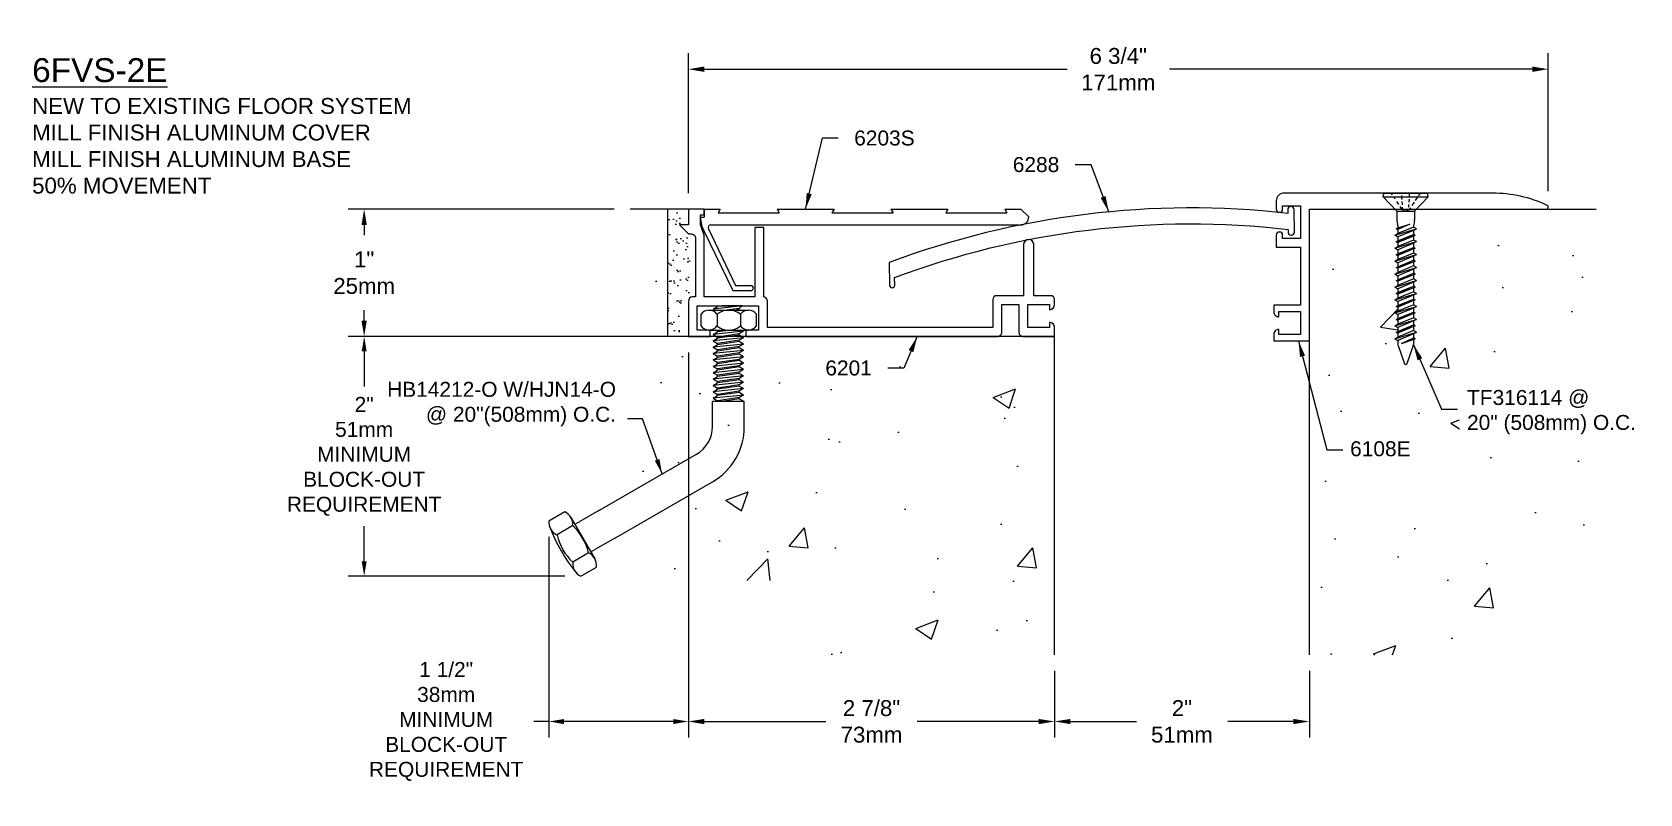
# Model space of a CAD drawing. Header units: inches. Extents: x 22.1 to 34.7, y 8.6 to 14.5.
import ezdxf

# ---------------------------------------------------------------- set-up
doc = ezdxf.new("R2010")
doc.units = ezdxf.units.IN
doc.header["$MEASUREMENT"] = 0
for name, color, linetype in [('Anchors', 4, 'Continuous'), ('Conditions', 1, 'Continuous'), ('Dimensions', 3, 'Continuous'), ('Metals', 7, 'Continuous'), ('Text', 2, 'Continuous')]:
    doc.layers.add(name, color=color, linetype=linetype)
doc.styles.add('arial', font='arial.ttf')
doc.styles.get("Standard").update_dxf_attribs({"font": 'arial.ttf'})
doc.dimstyles.new('ARIAL', dxfattribs={"dimtxt": 0.125, "dimasz": 0.125, "dimexe": 0.125, "dimexo": 0.125, "dimgap": 0.125, "dimtad": 0, "dimtih": 1, "dimtoh": 1, "dimdec": 4, "dimzin": 3, "dimdsep": 46, "dimlunit": 4, "dimtxsty": 'arial', "dimcen": 0.125, "dimadec": 0, "dimazin": 0, "dimtfac": 1, "dimtdec": 4, "dimtofl": 0, "dimtmove": 0, "dimatfit": 3, "dimfxl": 0, "dimfrac": 2, "dimtolj": 1, "dimtzin": 0, "dimarcsym": 0})
doc.dimstyles.get("Standard").update_dxf_attribs({"dimtxt": 0.1175, "dimasz": 0.1175, "dimexe": 0.125, "dimexo": 0.125, "dimgap": 0.09, "dimtad": 0, "dimtih": 1, "dimtoh": 1, "dimdec": 4, "dimzin": 0, "dimdsep": 46, "dimlunit": 4, "dimtxsty": 'Standard', "dimcen": 0.09, "dimadec": 0, "dimazin": 0, "dimtfac": 1, "dimtdec": 4, "dimtofl": 0, "dimtmove": 0, "dimatfit": 3, "dimfxl": 0, "dimfrac": 2, "dimtolj": 1, "dimtzin": 0, "dimarcsym": 0})

# ---------------------------------------------------------------- blocks, each defined once
blk = doc.blocks.new('*D1')
at = {"layer": 'Defpoints', "color": 0}
for p in [(30.14, 9.644), (32.14, 9.644), (30.14, 9.122)]:
    blk.add_point(p, dxfattribs=at)
at = {"layer": 'Dimensions', "color": 0, "lineweight": -2}
for p, q in [((30.14, 9.519), (30.14, 8.997)), ((32.14, 9.519), (32.14, 8.997)), ((30.265, 9.122), (30.782, 9.122)), ((32.015, 9.122), (31.499, 9.122))]:
    blk.add_line(p, q, dxfattribs=at)
at = {"layer": 'Dimensions', "color": 0}
for points in [[(30.265, 9.142), (30.265, 9.101), (30.14, 9.122)], [(32.015, 9.142), (32.015, 9.101), (32.14, 9.122)]]:
    blk.add_solid(points, dxfattribs=at)
at = {"layer": 'Dimensions', "color": 0, "insert": (31.14, 9.122), "char_height": 0.125, "attachment_point": 5, "style": 'arial'}
blk.add_mtext('\\A1;2"\\P51mm', dxfattribs=at)
blk = doc.blocks.new('*D2')
at = {"layer": 'Defpoints', "color": 0}
for p in [(27.265, 12.144), (30.14, 9.644), (30.14, 9.122)]:
    blk.add_point(p, dxfattribs=at)
at = {"layer": 'Dimensions', "color": 0, "lineweight": -2}
for p, q in [((27.265, 12.019), (27.265, 8.997)), ((30.14, 9.519), (30.14, 8.997)), ((27.39, 9.122), (28.345, 9.122)), ((30.015, 9.122), (29.061, 9.122))]:
    blk.add_line(p, q, dxfattribs=at)
at = {"layer": 'Dimensions', "color": 0}
for points in [[(27.39, 9.142), (27.39, 9.101), (27.265, 9.122)], [(30.015, 9.142), (30.015, 9.101), (30.14, 9.122)]]:
    blk.add_solid(points, dxfattribs=at)
at = {"layer": 'Dimensions', "color": 0, "insert": (28.703, 9.122), "char_height": 0.125, "attachment_point": 5, "style": 'arial'}
blk.add_mtext('\\A1;2 7/8"\\P73mm', dxfattribs=at)
blk = doc.blocks.new('*D3')
at = {"layer": 'Defpoints', "color": 0}
for p in [(26.809, 13.144), (24.72, 12.144), (27.103, 12.144)]:
    blk.add_point(p, dxfattribs=at)
at = {"layer": 'Dimensions', "color": 0, "lineweight": -2}
for p, q in [((26.684, 13.144), (24.595, 13.144)), ((24.72, 13.019), (24.72, 12.938)), ((24.72, 12.269), (24.72, 12.351)), ((26.978, 12.144), (24.595, 12.144))]:
    blk.add_line(p, q, dxfattribs=at)
at = {"layer": 'Dimensions', "color": 0}
for points in [[(24.699, 13.019), (24.741, 13.019), (24.72, 13.144)], [(24.699, 12.269), (24.741, 12.269), (24.72, 12.144)]]:
    blk.add_solid(points, dxfattribs=at)
at = {"layer": 'Dimensions', "color": 0, "insert": (24.72, 12.644), "char_height": 0.125, "attachment_point": 5, "style": 'arial'}
blk.add_mtext('\\A1;1"\\P25mm', dxfattribs=at)
blk = doc.blocks.new('*D4')
at = {"layer": 'Defpoints', "color": 0}
for p in [(27.265, 14.242), (27.265, 13.144), (34.015, 13.159)]:
    blk.add_point(p, dxfattribs=at)
at = {"layer": 'Dimensions', "color": 0, "lineweight": -2}
for p, q in [((27.265, 13.269), (27.265, 14.367)), ((34.015, 13.284), (34.015, 14.367)), ((27.39, 14.242), (30.239, 14.242)), ((33.89, 14.242), (31.041, 14.242))]:
    blk.add_line(p, q, dxfattribs=at)
at = {"layer": 'Dimensions', "color": 0}
for points in [[(27.39, 14.263), (27.39, 14.221), (27.265, 14.242)], [(33.89, 14.263), (33.89, 14.221), (34.015, 14.242)]]:
    blk.add_solid(points, dxfattribs=at)
at = {"layer": 'Dimensions', "color": 0, "insert": (30.64, 14.242), "char_height": 0.125, "attachment_point": 5, "style": 'arial'}
blk.add_mtext('\\A1;6 3/4"\\P171mm', dxfattribs=at)
blk = doc.blocks.new('TF-316114')
for p, q in [((-0.163, 0), (0.163, 0)), ((-0.104, -0.013), (-0.113, 0)), ((-0.176, -0.029), (-0.175, -0.01)), ((-0.176, -0.029), (0.176, -0.029)), ((-0.176, -0.029), (-0.07, -0.141)), ((-0.082, -0.047), (-0.091, -0.032)), ((-0.053, -0.09), (-0.069, -0.066)), ((-0.031, -0.125), (-0.044, -0.104)), ((-0.031, -0.005), (-0.031, 0)), ((-0.03, -0.026), (-0.03, -0.019)), ((-0.028, -0.051), (-0.029, -0.032)), ((-0.026, -0.091), (-0.028, -0.065)), ((-0.024, -0.126), (-0.025, -0.11)), ((0.037, -0.115), (0.024, -0.135)), ((0.024, -0.135), (0.025, -0.125)), ((0.025, -0.11), (0.026, -0.09)), ((0.027, -0.07), (0.029, -0.048)), ((0.03, -0.026), (0.031, -0.008)), ((0.066, -0.071), (0.049, -0.098)), ((0.07, -0.141), (0.176, -0.029)), ((0.09, -0.035), (0.075, -0.058)), ((0.11, -0.005), (0.098, -0.022)), ((0.176, -0.029), (0.175, -0.01)), ((-0.074, -0.28), (0.032, -0.243)), ((-0.07, -0.141), (0.07, -0.141)), ((-0.07, -0.141), (-0.07, -0.208)), ((-0.069, -0.218), (-0.063, -0.244)), ((-0.062, -0.273), (0.032, -0.243)), ((0.032, -0.243), (-0.062, -0.286)), ((-0.024, -0.135), (-0.011, -0.135)), ((-0.002, -0.135), (0.018, -0.135)), ((0.069, -0.218), (0.063, -0.244)), ((0.07, -0.141), (0.07, -0.208)), ((-0.086, -0.33), (0.086, -0.28)), ((-0.086, -0.33), (-0.062, -0.317)), ((-0.086, -0.33), (-0.062, -0.343)), ((-0.074, -0.28), (-0.062, -0.273)), ((-0.074, -0.28), (-0.062, -0.286)), ((-0.074, -0.381), (0.074, -0.33)), ((-0.074, -0.381), (-0.062, -0.375)), ((-0.062, -0.253), (-0.062, -0.273)), ((0.062, -0.267), (-0.062, -0.317)), ((-0.062, -0.286), (-0.062, -0.317)), ((0.062, -0.293), (-0.062, -0.343)), ((-0.062, -0.375), (0.062, -0.324)), ((0.062, -0.337), (-0.062, -0.387)), ((-0.062, -0.343), (-0.062, -0.375)), ((0.062, -0.368), (-0.062, -0.419)), ((0.062, -0.253), (0.062, -0.267)), ((0.086, -0.28), (0.062, -0.267)), ((0.086, -0.28), (0.062, -0.293)), ((0.062, -0.293), (0.062, -0.324)), ((0.074, -0.33), (0.062, -0.324)), ((0.074, -0.33), (0.062, -0.337)), ((0.062, -0.337), (0.062, -0.368)), ((0.086, -0.381), (0.062, -0.368)), ((-0.086, -0.432), (0.086, -0.381)), ((-0.086, -0.432), (-0.062, -0.419)), ((-0.086, -0.432), (-0.062, -0.445)), ((-0.086, -0.534), (0.086, -0.483)), ((-0.074, -0.381), (-0.062, -0.387)), ((-0.074, -0.483), (0.074, -0.432)), ((-0.074, -0.483), (-0.062, -0.477)), ((-0.074, -0.483), (-0.062, -0.489)), ((-0.062, -0.387), (-0.062, -0.419)), ((0.062, -0.394), (-0.062, -0.445)), ((-0.062, -0.477), (0.062, -0.426)), ((0.062, -0.438), (-0.062, -0.489)), ((-0.062, -0.445), (-0.062, -0.477)), ((0.062, -0.47), (-0.062, -0.521)), ((-0.062, -0.489), (-0.062, -0.521)), ((0.062, -0.496), (-0.062, -0.546)), ((0.086, -0.381), (0.062, -0.394)), ((0.062, -0.394), (0.062, -0.426)), ((0.074, -0.432), (0.062, -0.426)), ((0.074, -0.432), (0.062, -0.438)), ((0.062, -0.438), (0.062, -0.47)), ((0.086, -0.483), (0.062, -0.47)), ((0.086, -0.483), (0.062, -0.496)), ((0.062, -0.496), (0.062, -0.527)), ((-0.086, -0.534), (-0.062, -0.521)), ((-0.086, -0.534), (-0.062, -0.546)), ((-0.086, -0.635), (0.086, -0.584)), ((-0.086, -0.635), (-0.062, -0.622)), ((-0.074, -0.584), (0.074, -0.534)), ((-0.074, -0.584), (-0.062, -0.578)), ((-0.074, -0.584), (-0.062, -0.59)), ((-0.062, -0.578), (0.062, -0.527)), ((0.062, -0.54), (-0.062, -0.59)), ((-0.062, -0.546), (-0.062, -0.578)), ((0.062, -0.571), (-0.062, -0.622)), ((-0.062, -0.59), (-0.062, -0.622)), ((0.062, -0.597), (-0.062, -0.648)), ((-0.062, -0.68), (0.062, -0.629)), ((0.074, -0.534), (0.062, -0.527)), ((0.074, -0.534), (0.062, -0.54)), ((0.062, -0.54), (0.062, -0.571)), ((0.086, -0.584), (0.062, -0.571)), ((0.086, -0.584), (0.062, -0.597)), ((0.062, -0.597), (0.062, -0.629)), ((0.074, -0.635), (0.062, -0.629)), ((-0.086, -0.635), (-0.062, -0.648)), ((-0.086, -0.737), (0.086, -0.686)), ((-0.086, -0.737), (-0.062, -0.724)), ((-0.086, -0.737), (-0.062, -0.75)), ((-0.074, -0.686), (0.074, -0.635)), ((-0.074, -0.686), (-0.062, -0.68)), ((-0.074, -0.686), (-0.062, -0.692)), ((-0.074, -0.787), (0.074, -0.737)), ((0.062, -0.641), (-0.062, -0.692)), ((-0.062, -0.648), (-0.062, -0.68)), ((0.062, -0.673), (-0.062, -0.724)), ((-0.062, -0.692), (-0.062, -0.724)), ((0.062, -0.699), (-0.062, -0.75)), ((-0.062, -0.781), (0.062, -0.73)), ((0.062, -0.743), (-0.062, -0.794)), ((-0.062, -0.75), (-0.062, -0.781)), ((0.074, -0.635), (0.062, -0.641)), ((0.062, -0.641), (0.062, -0.673)), ((0.086, -0.686), (0.062, -0.673)), ((0.086, -0.686), (0.062, -0.699)), ((0.062, -0.699), (0.062, -0.73)), ((0.074, -0.737), (0.062, -0.73)), ((0.074, -0.737), (0.062, -0.743)), ((0.062, -0.743), (0.062, -0.774)), ((-0.086, -0.838), (0.086, -0.787)), ((-0.086, -0.838), (-0.062, -0.825)), ((-0.086, -0.838), (-0.062, -0.851)), ((-0.074, -0.787), (-0.062, -0.781)), ((-0.074, -0.787), (-0.062, -0.794)), ((-0.074, -0.889), (0.074, -0.838)), ((-0.074, -0.889), (-0.062, -0.883)), ((0.062, -0.774), (-0.062, -0.825)), ((-0.062, -0.794), (-0.062, -0.825)), ((0.062, -0.8), (-0.062, -0.851)), ((-0.062, -0.883), (0.062, -0.832)), ((0.062, -0.844), (-0.062, -0.895)), ((-0.062, -0.851), (-0.062, -0.883)), ((0.062, -0.876), (-0.062, -0.927)), ((0.086, -0.787), (0.062, -0.774)), ((0.086, -0.787), (0.062, -0.8)), ((0.062, -0.8), (0.062, -0.832)), ((0.074, -0.838), (0.062, -0.832)), ((0.074, -0.838), (0.062, -0.844)), ((0.062, -0.844), (0.062, -0.876)), ((0.086, -0.889), (0.062, -0.876)), ((-0.086, -0.94), (0.086, -0.889)), ((-0.086, -0.94), (-0.062, -0.927)), ((-0.086, -0.94), (-0.062, -0.953)), ((-0.086, -1.041), (0.086, -0.991)), ((-0.074, -0.889), (-0.062, -0.895)), ((-0.074, -0.991), (0.074, -0.94)), ((-0.074, -0.991), (-0.062, -0.984)), ((-0.074, -0.991), (-0.062, -0.997)), ((-0.062, -0.895), (-0.062, -0.927)), ((0.062, -0.902), (-0.062, -0.953)), ((-0.062, -0.984), (0.062, -0.934)), ((0.062, -0.946), (-0.062, -0.997)), ((-0.062, -0.953), (-0.062, -0.984)), ((0.062, -0.978), (-0.062, -1.028)), ((-0.062, -0.997), (-0.062, -1.028)), ((0.062, -1.003), (-0.062, -1.054)), ((0.086, -0.889), (0.062, -0.902)), ((0.062, -0.902), (0.062, -0.934)), ((0.074, -0.94), (0.062, -0.934)), ((0.074, -0.94), (0.062, -0.946)), ((0.062, -0.946), (0.062, -0.978)), ((0.086, -0.991), (0.062, -0.978)), ((0.086, -0.991), (0.062, -1.003)), ((0.062, -1.003), (0.062, -1.035)), ((-0.086, -1.041), (-0.062, -1.028)), ((-0.086, -1.041), (-0.062, -1.054)), ((-0.086, -1.143), (0.086, -1.092)), ((-0.086, -1.143), (-0.062, -1.13)), ((-0.074, -1.092), (0.074, -1.041)), ((-0.074, -1.092), (-0.062, -1.086)), ((-0.074, -1.092), (-0.062, -1.098)), ((-0.062, -1.086), (0.062, -1.035)), ((0.062, -1.047), (-0.062, -1.098)), ((-0.062, -1.054), (-0.062, -1.086)), ((0.062, -1.079), (-0.062, -1.13)), ((-0.062, -1.098), (-0.062, -1.13)), ((0.062, -1.105), (-0.062, -1.156)), ((0.074, -1.041), (0.062, -1.035)), ((0.074, -1.041), (0.062, -1.047)), ((0.062, -1.047), (0.062, -1.079)), ((0.086, -1.092), (0.062, -1.079)), ((0.086, -1.092), (0.062, -1.105)), ((0.062, -1.105), (0.062, -1.137)), ((-0.086, -1.143), (-0.062, -1.156)), ((-0.062, -1.156), (-0.062, -1.182)), ((-0.06, -1.197), (-0.01, -1.34)), ((-0.034, -1.18), (0.062, -1.137)), ((-0.034, -1.18), (0.074, -1.143)), ((0.062, -1.149), (-0.034, -1.18)), ((0.06, -1.197), (0.01, -1.34)), ((0.074, -1.143), (0.062, -1.137)), ((0.074, -1.143), (0.062, -1.149)), ((0.062, -1.149), (0.062, -1.182))]:
    blk.add_line(p, q)
for centre, radius, start, end in [((-0.163, -0.011), 0.0112, 90, 175), ((0.163, -0.011), 0.0112, 5, 90), ((-0.023, -0.208), 0.0465, 180, 191.9357), ((-0.109, -0.253), 0.0465, 0, 11.9357), ((0.109, -0.253), 0.0465, 168.0643, 180), ((0.023, -0.208), 0.0465, 348.0643, 0), ((-0.016, -1.182), 0.0465, 180, 199.3058), ((0.016, -1.182), 0.0465, 340.6942, 0), ((0, -1.335), 0.0106, 204.1001, 335.8999)]:
    blk.add_arc(centre, radius, start, end)
blk = doc.blocks.new('TF316114')
blk.add_blockref('TF-316114', (0, 0))
blk = doc.blocks.new('6108E')
blk.add_lwpolyline([(33.578, 13.269), (31.94, 13.269, 0.414214), (31.88, 13.209), (31.88, 13.143, 0.414214), (31.904, 13.119), (31.906, 13.119, 0.414214), (31.93, 13.143), (31.93, 13.169), (32.07, 13.169), (32.07, 12.914), (31.93, 12.914), (31.93, 12.94, 0.414214), (31.906, 12.964), (31.904, 12.964, 0.414214), (31.88, 12.94), (31.88, 12.844), (32.07, 12.844), (32.07, 12.389), (31.86, 12.389), (31.86, 12.338, 0.414214), (31.899, 12.299), (31.9, 12.299), (31.9, 12.339), (32.07, 12.339), (32.07, 12.159), (31.9, 12.159), (31.9, 12.199), (31.899, 12.199, 0.414214), (31.86, 12.16), (31.86, 12.109), (32.14, 12.109), (32.14, 13.144), (34, 13.144, 0.799928), (34.007, 13.173, 0.111288), (33.578, 13.269)], format="xyb")
blk = doc.blocks.new('6288')
at = {"flags": 128}
blk.add_lwpolyline([(-2.243, -0.391, -0.11907), (0.85, -0.055), (0.85, -0.076, 0.414214), (0.874, -0.1), (0.876, -0.1, 0.414214), (0.9, -0.076), (0.9, 0.101, 0.414214), (0.876, 0.125), (0.874, 0.125, 0.414214), (0.85, 0.101), (0.85, 0.071, 0.11837), (-2.283, -0.273), (-2.283, -0.452, 0.414214), (-2.264, -0.471), (-2.262, -0.471, 0.414214), (-2.243, -0.452), (-2.243, -0.391)], format="xyb", dxfattribs=at)
blk = doc.blocks.new('6203S')
for p, q in [((0, 0), (0.125, 0)), ((0, 0), (0, -0.065)), ((0.125, 0), (0.108, -0.03)), ((0.571, 0), (1.019, 0)), ((0.571, 0), (0.588, -0.03)), ((1.465, 0), (1.913, 0)), ((1.913, 0), (1.896, -0.03)), ((2.359, 0), (2.485, 0)), ((2.359, 0), (2.376, -0.03)), ((2.547, -0.062), (2.485, 0)), ((-0.03, -0.065), (-0.03, -0.066)), ((-0.03, -0.065), (0, -0.065)), ((0.051, -0.125), (2.485, -0.125)), ((0.108, -0.03), (0.588, -0.03)), ((1.019, 0), (1.002, -0.03)), ((1.002, -0.03), (1.482, -0.03)), ((1.465, 0), (1.482, -0.03)), ((1.896, -0.03), (2.376, -0.03)), ((-0.001, -0.176), (0.223, -0.64)), ((0.033, -0.155), (0.246, -0.6)), ((0.246, -0.6), (0.365, -0.6)), ((0.385, -0.62), (0.385, -0.621)), ((0.223, -0.64), (0.366, -0.64))]:
    blk.add_line(p, q)
for centre, radius, start, end in [((2.485, -0.062), 0.0625, 89.9999, 90), ((0.189, -0.066), 0.219, 180, 209.972), ((0.051, -0.145), 0.02, 90, 209.972), ((2.485, -0.062), 0.0625, 270, 0.0001), ((0.365, -0.62), 0.02, 0, 90), ((0.366, -0.621), 0.019, 270, 0)]:
    blk.add_arc(centre, radius, start, end)
blk = doc.blocks.new('HB14212HJN14')
for p, q in [((1.456, 1.653), (1.227, 1.628)), ((1.227, 1.628), (1.261, 1.648)), ((1.298, 1.653), (1.261, 1.648)), ((1.456, 1.653), (1.298, 1.653)), ((1.456, 1.653), (1.431, 1.633)), ((1.133, 1.495), (1.133, 1.587)), ((1.195, 1.619), (1.505, 1.619)), ((1.227, 1.628), (1.242, 1.619)), ((1.258, 1.587), (1.258, 1.495)), ((1.431, 1.633), (1.335, 1.619)), ((1.431, 1.623), (1.408, 1.619)), ((1.431, 1.623), (1.431, 1.633)), ((1.437, 1.619), (1.431, 1.623)), ((1.443, 1.587), (1.443, 1.495)), ((1.568, 1.495), (1.568, 1.587)), ((1.195, 1.463), (1.505, 1.463)), ((1.465, 1.453), (1.227, 1.428)), ((1.227, 1.428), (1.261, 1.448)), ((1.227, 1.428), (1.261, 1.408)), ((1.465, 1.403), (1.227, 1.378)), ((1.227, 1.378), (1.261, 1.398)), ((1.253, 1.463), (1.261, 1.458)), ((1.366, 1.463), (1.261, 1.448)), ((1.293, 1.463), (1.261, 1.458)), ((1.261, 1.448), (1.261, 1.458)), ((1.431, 1.433), (1.261, 1.408)), ((1.431, 1.423), (1.261, 1.398)), ((1.261, 1.398), (1.261, 1.408)), ((1.465, 1.453), (1.431, 1.433)), ((1.431, 1.423), (1.431, 1.433)), ((1.465, 1.403), (1.431, 1.423)), ((1.465, 1.403), (1.431, 1.383)), ((1.465, 1.453), (1.448, 1.463)), ((1.227, 1.378), (1.261, 1.358)), ((1.465, 1.353), (1.227, 1.328)), ((1.227, 1.328), (1.261, 1.348)), ((1.227, 1.328), (1.261, 1.308)), ((1.465, 1.303), (1.227, 1.278)), ((1.227, 1.278), (1.261, 1.298)), ((1.227, 1.278), (1.261, 1.258)), ((1.431, 1.383), (1.261, 1.358)), ((1.431, 1.373), (1.261, 1.348)), ((1.261, 1.348), (1.261, 1.358)), ((1.431, 1.333), (1.261, 1.308)), ((1.431, 1.323), (1.261, 1.298)), ((1.261, 1.298), (1.261, 1.308)), ((1.431, 1.283), (1.261, 1.258)), ((1.431, 1.273), (1.261, 1.248)), ((1.431, 1.373), (1.431, 1.383)), ((1.465, 1.353), (1.431, 1.373)), ((1.465, 1.353), (1.431, 1.333)), ((1.431, 1.323), (1.431, 1.333)), ((1.465, 1.303), (1.431, 1.323)), ((1.465, 1.303), (1.431, 1.283)), ((1.431, 1.273), (1.431, 1.283)), ((1.465, 1.253), (1.431, 1.273)), ((1.465, 1.253), (1.227, 1.228)), ((1.227, 1.228), (1.261, 1.248)), ((1.227, 1.228), (1.261, 1.208)), ((1.465, 1.203), (1.227, 1.178)), ((1.227, 1.178), (1.261, 1.198)), ((1.227, 1.178), (1.261, 1.158)), ((1.465, 1.153), (1.227, 1.128)), ((1.227, 1.128), (1.261, 1.148)), ((1.261, 1.248), (1.261, 1.258)), ((1.431, 1.233), (1.261, 1.208)), ((1.431, 1.223), (1.261, 1.198)), ((1.261, 1.198), (1.261, 1.208)), ((1.431, 1.183), (1.261, 1.158)), ((1.431, 1.173), (1.261, 1.148)), ((1.261, 1.148), (1.261, 1.158)), ((1.465, 1.253), (1.431, 1.233)), ((1.431, 1.223), (1.431, 1.233)), ((1.465, 1.203), (1.431, 1.223)), ((1.465, 1.203), (1.431, 1.183)), ((1.431, 1.173), (1.431, 1.183)), ((1.465, 1.153), (1.431, 1.173)), ((1.465, 1.153), (1.431, 1.133)), ((1.227, 1.128), (1.261, 1.108)), ((1.465, 1.103), (1.227, 1.078)), ((1.227, 1.078), (1.261, 1.098)), ((1.227, 1.078), (1.261, 1.058)), ((1.465, 1.053), (1.227, 1.028)), ((1.227, 1.028), (1.261, 1.048)), ((1.227, 1.028), (1.261, 1.008)), ((1.431, 1.133), (1.261, 1.108)), ((1.431, 1.123), (1.261, 1.098)), ((1.261, 1.098), (1.261, 1.108)), ((1.431, 1.083), (1.261, 1.058)), ((1.431, 1.073), (1.261, 1.048)), ((1.261, 1.048), (1.261, 1.058)), ((1.431, 1.033), (1.261, 1.008)), ((1.431, 1.023), (1.261, 0.998)), ((1.431, 1.123), (1.431, 1.133)), ((1.465, 1.103), (1.431, 1.123)), ((1.465, 1.103), (1.431, 1.083)), ((1.431, 1.073), (1.431, 1.083)), ((1.465, 1.053), (1.431, 1.073)), ((1.465, 1.053), (1.431, 1.033)), ((1.431, 1.023), (1.431, 1.033)), ((1.465, 1.003), (1.431, 1.023)), ((1.472, 0.903), (1.222, 0.903)), ((1.222, 0.705), (1.222, 0.903)), ((1.465, 1.003), (1.227, 0.978)), ((1.227, 0.978), (1.261, 0.998)), ((1.227, 0.978), (1.261, 0.958)), ((1.465, 0.953), (1.227, 0.928)), ((1.227, 0.928), (1.261, 0.948)), ((1.227, 0.928), (1.261, 0.908)), ((1.261, 0.998), (1.261, 1.008)), ((1.431, 0.983), (1.261, 0.958)), ((1.431, 0.973), (1.261, 0.948)), ((1.261, 0.948), (1.261, 0.958)), ((1.431, 0.933), (1.261, 0.908)), ((1.261, 0.903), (1.261, 0.908)), ((1.431, 0.923), (1.298, 0.903)), ((1.465, 1.003), (1.431, 0.983)), ((1.431, 0.973), (1.431, 0.983)), ((1.465, 0.953), (1.431, 0.973)), ((1.465, 0.953), (1.431, 0.933)), ((1.431, 0.923), (1.431, 0.933)), ((1.465, 0.903), (1.431, 0.923)), ((1.472, 0.705), (1.472, 0.903)), ((0.335, 0.049), (1.097, 0.489)), ((0.46, -0.167), (1.222, 0.272)), ((0.062, 0.036), (-0.062, -0.036)), ((0.335, 0.049), (0.18, -0.04)), ((0.125, -0.071), (0.002, -0.145)), ((0.111, -0.008), (0.298, -0.332)), ((0.142, -0.061), (0.18, -0.04)), ((0.46, -0.167), (0.305, -0.256)), ((0.249, -0.286), (0.125, -0.359)), ((0.267, -0.278), (0.305, -0.256)), ((0.188, -0.469), (0.312, -0.397))]:
    blk.add_line(p, q)
for centre, radius, start, end in [((1.195, 1.542), 0.077, 35.7751, 144.2249), ((1.35, 1.469), 0.15, 51.8343, 128.1657), ((1.505, 1.542), 0.077, 35.7751, 144.2249), ((1.195, 1.54), 0.077, 215.7751, 324.2249), ((1.35, 1.613), 0.15, 231.8343, 308.1657), ((1.505, 1.54), 0.077, 215.7751, 324.2249), ((0.972, 0.705), 0.25, 299.9603, 359.9603), ((0.972, 0.705), 0.5, 299.9603, 359.9603), ((0.021, -0.06), 0.104, 353.7088, 66.6552), ((0.048, -0.044), 0.111, 175.5576, 245.1102), ((1.156, 0.378), 1.296, 200.6209, 219.2998), ((-0.173, -0.386), 0.433, 13.3557, 46.565), ((0.423, -0.045), 0.433, 193.3557, 226.565), ((0.236, -0.369), 0.111, 174.8105, 244.3631), ((0.203, -0.385), 0.109, 353.656, 65.3041)]:
    blk.add_arc(centre, radius, start, end)
blk = doc.blocks.new('*D11')
at = {"layer": 'Defpoints', "color": 0}
for p in [(27.265, 12.144), (24.72, 10.263), (26.42, 10.263)]:
    blk.add_point(p, dxfattribs=at)
at = {"layer": 'Dimensions', "color": 0, "lineweight": -2}
for p, q in [((27.14, 12.144), (24.595, 12.144)), ((24.72, 12.027), (24.72, 11.751)), ((24.72, 10.38), (24.72, 10.656)), ((26.295, 10.263), (24.595, 10.263))]:
    blk.add_line(p, q, dxfattribs=at)
at = {"layer": 'Dimensions', "color": 0}
for points in [[(24.701, 12.027), (24.74, 12.027), (24.72, 12.144)], [(24.701, 10.38), (24.74, 10.38), (24.72, 10.263)]]:
    blk.add_solid(points, dxfattribs=at)
at = {"layer": 'Dimensions', "color": 0, "insert": (24.72, 11.203), "char_height": 0.1175, "attachment_point": 5}
blk.add_mtext('\\A1;2"\\P51mm\\PMINIMUM\\PBLOCK-OUT\\PREQUIREMENT', dxfattribs=at)
blk = doc.blocks.new('*D12')
at = {"layer": 'Defpoints', "color": 0}
for p in [(27.265, 12.144), (26.17, 10.696), (27.265, 9.122)]:
    blk.add_point(p, dxfattribs=at)
at = {"layer": 'Dimensions', "color": 0, "lineweight": -2}
for p, q in [((27.265, 12.019), (27.265, 8.997)), ((26.17, 10.571), (26.17, 8.997)), ((26.17, 9.122), (26.053, 9.122)), ((27.148, 9.122), (26.288, 9.122))]:
    blk.add_line(p, q, dxfattribs=at)
at = {"layer": 'Dimensions', "color": 0}
for points in [[(26.288, 9.141), (26.288, 9.102), (26.17, 9.122)], [(27.148, 9.141), (27.148, 9.102), (27.265, 9.122)]]:
    blk.add_solid(points, dxfattribs=at)
at = {"layer": 'Dimensions', "color": 0, "insert": (25.364, 9.122), "char_height": 0.1175, "attachment_point": 5}
blk.add_mtext('\\A1;1 1/2"\\P38mm\\PMINIMUM\\PBLOCK-OUT\\PREQUIREMENT', dxfattribs=at)

msp = doc.modelspace()

# ---------------------------------------------------------------- hatches: boundary and pattern name
at = {"layer": 'Conditions'}
h = msp.add_hatch(dxfattribs=at)
h.set_pattern_fill('AR-CONC', color=256, scale=0.25, style=0)
h.paths.add_polyline_path([(28.70803, 11.1183), (28.69659, 11.12446), (28.70803, 11.13062), (28.70803, 11.1545), (28.68403, 11.16743), (28.70803, 11.18035), (28.70803, 11.21205), (28.69659, 11.21821), (28.70803, 11.22437), (28.70803, 11.25607), (28.68403, 11.26899), (28.70803, 11.28192), (28.70803, 11.31361), (28.69659, 11.31977), (28.70803, 11.32594), (28.70803, 11.35763), (28.68403, 11.37055), (28.70803, 11.38348), (28.70803, 11.41517), (28.69659, 11.42134), (28.70803, 11.4275), (28.70803, 11.45919), (28.68403, 11.47212), (28.70803, 11.48504), (28.70803, 11.51674), (28.69659, 11.5229), (28.70803, 11.52906), (28.70803, 11.56075), (28.68403, 11.57368), (28.70803, 11.5866), (28.70803, 11.6183), (28.69659, 11.62446), (28.70803, 11.63062), (28.70803, 11.66232), (28.68403, 11.67524), (28.70803, 11.68817), (28.70803, 11.71986), (28.69659, 11.72602), (28.70803, 11.73219), (28.70803, 11.76388), (28.68403, 11.7768), (28.70803, 11.78973), (28.70803, 11.82142), (28.69659, 11.82759), (28.70803, 11.83375), (28.70803, 11.86544), (28.68403, 11.87837), (28.70803, 11.89129), (28.70803, 11.92299), (28.69659, 11.92915), (28.70803, 11.93531), (28.70803, 11.967), (28.68403, 11.97993), (28.70803, 11.99285), (28.70803, 12.02455), (28.69659, 12.03071), (28.70803, 12.03687), (28.70803, 12.05701, 0.05212645), (28.70703, 12.06662), (28.70053, 12.09735), (28.70053, 12.1443), (27.88528, 12.1443), (27.71528, 12.1443), (27.10281, 12.1443), (27.10281, 13.1443), (26.80895, 13.1443), (26.80895, 9.6443), (30.14028, 9.6443), (30.14028, 12.1443), (29.89128, 12.1443), (28.84003, 12.1443), (28.84003, 12.09735), (28.83354, 12.06662, 0.05212645), (28.83253, 12.05701), (28.83253, 12.04364), (28.85653, 12.03071), (28.83253, 12.01779), (28.83253, 11.98609), (28.84398, 11.97993), (28.83253, 11.97377), (28.83253, 11.94207), (28.85653, 11.92915), (28.83253, 11.91622), (28.83253, 11.88453), (28.84398, 11.87837), (28.83253, 11.8722), (28.83253, 11.84051), (28.85653, 11.82759), (28.83253, 11.81466), (28.83253, 11.78297), (28.84398, 11.7768), (28.83253, 11.77064), (28.83253, 11.73895), (28.85653, 11.72602), (28.83253, 11.7131), (28.83253, 11.68141), (28.84398, 11.67524), (28.83253, 11.66908), (28.83253, 11.63739), (28.85653, 11.62446), (28.83253, 11.61154), (28.83253, 11.57984), (28.84398, 11.57368), (28.83253, 11.56752), (28.83253, 11.53582), (28.85653, 11.5229), (28.83253, 11.50997), (28.83253, 11.47828), (28.84398, 11.47212), (28.83253, 11.46595), (28.83253, 11.43426), (28.85653, 11.42134), (28.83253, 11.40841), (28.83253, 11.37672), (28.84398, 11.37055), (28.83253, 11.36439), (28.83253, 11.3327), (28.85653, 11.31977), (28.83253, 11.30685), (28.83253, 11.27516), (28.84398, 11.26899), (28.83253, 11.26283), (28.83253, 11.23114), (28.85653, 11.21821), (28.83253, 11.20529), (28.83253, 11.18141), (28.84398, 11.17524), (28.83253, 11.16908), (28.83253, 11.13739), (28.85653, 11.12446), (28.83253, 11.11154), (28.83253, 11.07984), (28.84398, 11.07368), (28.83253, 11.06752), (28.83253, 11.03582), (28.85653, 11.0229), (28.83253, 11.00997), (28.83253, 10.97828), (28.84398, 10.97212), (28.83253, 10.96595), (28.83253, 10.93426), (28.85653, 10.92134), (28.83253, 10.90841), (28.83253, 10.87672), (28.84398, 10.87055), (28.83253, 10.86439), (28.83253, 10.8327), (28.85653, 10.81977), (28.83253, 10.80685), (28.83253, 10.77516), (28.84398, 10.76899), (28.83253, 10.76283), (28.83253, 10.73114), (28.85653, 10.71821), (28.83253, 10.70529), (28.83253, 10.67359), (28.84398, 10.66743), (28.83253, 10.66127), (28.83253, 10.62864, -0.08443704), (28.82992, 10.61327), (28.78051, 10.47222, -0.77412328), (28.76006, 10.47222), (28.71065, 10.61327, -0.08443704), (28.70803, 10.62864), (28.70803, 10.6545), (28.68403, 10.66743), (28.70803, 10.68035), (28.70803, 10.71205), (28.69659, 10.71821), (28.70803, 10.72437), (28.70803, 10.75607), (28.68403, 10.76899), (28.70803, 10.78192), (28.70803, 10.81361), (28.69659, 10.81977), (28.70803, 10.82594), (28.70803, 10.85763), (28.68403, 10.87055), (28.70803, 10.88348), (28.70803, 10.91517), (28.69659, 10.92134), (28.70803, 10.9275), (28.70803, 10.95919), (28.68403, 10.97212), (28.70803, 10.98504), (28.70803, 11.01674), (28.69659, 11.0229), (28.70803, 11.02906), (28.70803, 11.06075), (28.68403, 11.07368), (28.70803, 11.0866)])
h.paths.add_polyline_path([(27.66745, 11.81426), (27.66745, 11.99645), (28.05905, 11.99645), (28.05905, 11.81426)], flags=16)
h.paths.add_polyline_path([(28.73422, 10.22849), (28.73422, 9.78312), (27.63369, 9.78312), (27.33662, 9.78312), (27.33662, 10.07329), (27.63369, 10.07329), (27.63369, 10.22849)], flags=16)
h.paths.add_polyline_path([(27.34851, 10.21104), (28.71435, 10.21104), (28.71435, 9.80017), (27.34851, 9.80017)], flags=24)
h.paths.add_polyline_path([(27.63507, 11.98553), (28.02268, 11.98553), (28.02268, 11.80679), (27.63507, 11.80679)], flags=24)
h = msp.add_hatch(dxfattribs=at)
h.set_pattern_fill('AR-SAND', color=256, scale=0.0625, style=0)
h.set_pattern_definition([(37.5, (-2.03748, 0), (-0.00393708, 0.1204265), [0, -0.095, 0, -0.10625, 0, -0.1015625]), (7.5, (-2.03748, 0), (0.11061104, 0.1763841), [0, -0.05125, 0, -0.085625, 0, -0.0328125]), (327.5, (-2.11435, 0), (0.19463387, 0.0003537), [0, -0.03125, 0, -0.1125, 0, -0.146875]), (317.5, (-2.11435, 0), (0.1878829, 0.0548547), [0, -0.015625, 0, -0.07375, 0, -0.084375])])
h.paths.add_polyline_path([(27.10281, 12.1443), (27.22781, 12.1443), (27.22781, 12.4233, -0.41421356), (27.25881, 12.4543), (27.28281, 12.4543), (27.28281, 12.9183, 0.41421356), (27.25181, 12.9493), (27.22781, 12.9493), (27.15781, 13.0193), (27.22781, 13.0193), (27.22781, 13.1443), (27.10281, 13.1443)])
h = msp.add_hatch(dxfattribs=at)
h.set_pattern_fill('AR-CONC', color=256, scale=0.25, style=0)
h.paths.add_polyline_path([(34.39276, 13.1443), (32.98119, 13.1443), (32.96605, 13.1283), (32.96605, 13.05635), (32.95955, 13.02562, 0.05212645), (32.95855, 13.01601), (32.95855, 13.00264), (32.98255, 12.98971), (32.95855, 12.97679), (32.95855, 12.94509), (32.96999, 12.93893), (32.95855, 12.93277), (32.95855, 12.90107), (32.98255, 12.88815), (32.95855, 12.87522), (32.95855, 12.84353), (32.96999, 12.83737), (32.95855, 12.8312), (32.95855, 12.79951), (32.98255, 12.78659), (32.95855, 12.77366), (32.95855, 12.74197), (32.96999, 12.7358), (32.95855, 12.72964), (32.95855, 12.69795), (32.98255, 12.68502), (32.95855, 12.6721), (32.95855, 12.64041), (32.96999, 12.63424), (32.95855, 12.62808), (32.95855, 12.59639), (32.98255, 12.58346), (32.95855, 12.57054), (32.95855, 12.53884), (32.96999, 12.53268), (32.95855, 12.52652), (32.95855, 12.49482), (32.98255, 12.4819), (32.95855, 12.46897), (32.95855, 12.43728), (32.96999, 12.43112), (32.95855, 12.42495), (32.95855, 12.39326), (32.98255, 12.38034), (32.95855, 12.36741), (32.95855, 12.33572), (32.96999, 12.32955), (32.95855, 12.32339), (32.95855, 12.2917), (32.98255, 12.27877), (32.95855, 12.26585), (32.95855, 12.23416), (32.96999, 12.22799), (32.95855, 12.22183), (32.95855, 12.19014), (32.98255, 12.17721), (32.95855, 12.16429), (32.95855, 12.13259), (32.96999, 12.12643), (32.95855, 12.12027), (32.95855, 12.08764, -0.08443704), (32.95593, 12.07227), (32.90652, 11.93122, -0.77412328), (32.88607, 11.93122), (32.83666, 12.07227, -0.08443704), (32.83405, 12.08764), (32.83405, 12.1135), (32.81005, 12.12643), (32.83405, 12.13935), (32.83405, 12.17105), (32.8226, 12.17721), (32.83405, 12.18337), (32.83405, 12.21507), (32.81005, 12.22799), (32.83405, 12.24092), (32.83405, 12.27261), (32.8226, 12.27877), (32.83405, 12.28494), (32.83405, 12.31663), (32.81005, 12.32955), (32.83405, 12.34248), (32.83405, 12.37417), (32.8226, 12.38034), (32.83405, 12.3865), (32.83405, 12.41819), (32.81005, 12.43112), (32.83405, 12.44404), (32.83405, 12.47574), (32.8226, 12.4819), (32.83405, 12.48806), (32.83405, 12.51975), (32.81005, 12.53268), (32.83405, 12.5456), (32.83405, 12.5773), (32.8226, 12.58346), (32.83405, 12.58962), (32.83405, 12.62132), (32.81005, 12.63424), (32.83405, 12.64717), (32.83405, 12.67886), (32.8226, 12.68502), (32.83405, 12.69119), (32.83405, 12.72288), (32.81005, 12.7358), (32.83405, 12.74873), (32.83405, 12.78042), (32.8226, 12.78659), (32.83405, 12.79275), (32.83405, 12.82444), (32.81005, 12.83737), (32.83405, 12.85029), (32.83405, 12.88199), (32.8226, 12.88815), (32.83405, 12.89431), (32.83405, 12.926), (32.81005, 12.93893), (32.83405, 12.95185), (32.83405, 12.98355), (32.8226, 12.98971), (32.83405, 12.99587), (32.83405, 13.01601, 0.05212645), (32.83304, 13.02562), (32.82655, 13.05635), (32.82655, 13.1283), (32.8114, 13.1443), (32.14028, 13.1443), (32.14028, 12.1093), (32.14028, 9.6443), (34.39276, 9.6443), (34.39276, 11.30115), (33.31867, 11.30115), (33.31867, 11.80735), (34.39276, 11.80735)])
h.paths.add_polyline_path([(32.92796, 11.4747), (32.92796, 11.28669), (32.42148, 11.28669), (32.42148, 11.4747)], flags=16)
h.paths.add_polyline_path([(32.43073, 11.47139), (32.94914, 11.47139), (32.94914, 11.29265), (32.43073, 11.29265)], flags=24)

# ---------------------------------------------------------------- linework, layer by layer
for p, q in [((27.26528, 13.1443), (26.80895, 13.1443)), ((27.10281, 12.1443), (27.10281, 13.1443)), ((32.14028, 13.1443), (34.39276, 13.1443)), ((30.14028, 12.1443), (27.10281, 12.1443)), ((30.14028, 9.6443), (30.14028, 12.1443))]:
    msp.add_line(p, q, dxfattribs=at)
msp.add_lwpolyline([(32.14028, 9.6443), (32.14028, 13.1443)], dxfattribs=at)
at = {"layer": 'Metals'}
msp.add_lwpolyline([(29.89728, 12.86866), (29.89728, 12.4643), (29.68628, 12.4643, 0.41421356), (29.65528, 12.4333), (29.65528, 12.2143), (27.88528, 12.2143), (27.88528, 12.4233, 0.38610129), (27.85728, 12.45416), (27.85728, 12.9993), (27.78728, 12.9993), (27.78728, 12.4543), (27.39028, 12.4543), (27.39028, 12.9393), (27.36028, 13.0193), (27.36028, 13.0993), (27.39028, 13.0993), (27.39028, 13.1443), (27.26528, 13.1443), (27.26528, 13.0193), (27.19528, 13.0193), (27.26528, 12.9493), (27.28928, 12.9493, -0.41421356), (27.32028, 12.9183), (27.32028, 12.4543), (27.29628, 12.4543, 0.41421356), (27.26528, 12.4233), (27.26528, 12.1443), (27.43528, 12.1443), (27.43528, 12.1943), (27.33528, 12.1943), (27.33528, 12.3843), (27.81528, 12.3843), (27.81528, 12.1943), (27.71528, 12.1943), (27.71528, 12.1443), (27.88528, 12.1443), (29.69428, 12.1443, 0.41421356), (29.72528, 12.1753), (29.72528, 12.3943), (29.86028, 12.3943), (29.86028, 12.1753, 0.41421356), (29.89128, 12.1443), (30.14028, 12.1443), (30.14028, 12.2163, 0.41421356), (30.10228, 12.2543), (30.10028, 12.2543), (30.10028, 12.2143), (29.93028, 12.2143), (29.93028, 12.3943), (30.10028, 12.3943), (30.10028, 12.3543, 0.41421356), (30.14028, 12.3943), (30.14028, 12.4333, 0.41421356), (30.10928, 12.4643), (29.97728, 12.4643), (29.97728, 12.86866, 0.89099585)], format="xyb", close=True, dxfattribs=at)

# ---------------------------------------------------------------- block references
at = {"layer": 'Anchors'}
for name, p in [('TF316114', (32.8963, 13.2693)), ('HB14212HJN14', (26.23229, 10.73152))]:
    msp.add_blockref(name, p, dxfattribs=at)
at = {"layer": 'Metals'}
for name, p in [('6108E', (0, 0)), ('6203S', (27.39028, 13.1443))]:
    msp.add_blockref(name, p, dxfattribs=at)
at = {"layer": 'Metals', "rotation": 0.7558836222075045}
msp.add_blockref('6288', (31.12193, 13.02768), dxfattribs=at)

# ---------------------------------------------------------------- texts
at = {"layer": 'Text', "insert": (22.11373, 14.32865), "char_height": 0.1875, "width": 3.0625, "attachment_point": 1, "style": 'arial'}
msp.add_mtext('{\\L6FVS-2E\\P\\H0.6667x;\\lNEW TO EXISTING FLOOR SYSTEM\\PMILL FINISH ALUMINUM COVER\\PMILL FINISH ALUMINUM BASE\\P50% MOVEMENT }', dxfattribs=at)
at = {"layer": 'Text', "char_height": 0.1175, "style": 'arial'}
for s, insert, attachment_point in [('6203S', (28.56709, 13.76087), 1), ('6288', (30.17707, 13.43317), 9), ('6201', (28.70561, 11.89616), 6), ('TF316114 @\\P20" (508mm) O.C.', (33.37796, 11.72391), 1), ('6108E', (32.46011, 11.26204), 4)]:
    msp.add_mtext(s, dxfattribs=dict(at, insert=insert, attachment_point=attachment_point))
at = {"layer": 'Text', "insert": (26.69718, 11.43934), "char_height": 0.1175, "attachment_point": 9}
msp.add_mtext('HB14212-O W/HJN14-O\\P@ 20"(508mm) O.C.', dxfattribs=at)

# ---------------------------------------------------------------- dimensions: what is measured, and where the dimension line sits
at = {"layer": 'Dimensions'}
for base, p1, p2, text, picture, middle in [((27.26528, 14.24204), (34.01528, 13.1593), (27.26528, 13.1443), '<>\\P171mm', '*D4', (30.64028, 14.24204)), ((30.14028, 9.12162), (27.26528, 12.1443), (30.14028, 9.6443), '<>\\P73mm', '*D2', (28.70278, 9.12162)), ((30.14028, 9.12162), (32.14028, 9.6443), (30.14028, 9.6443), '<>\\P51mm', '*D1', (31.14028, 9.12162))]:
    dim = msp.add_linear_dim(base=base, p1=p1, p2=p2, text=text, dimstyle='ARIAL', dxfattribs=at)
    dim.commit()
    dim.dimension.update_dxf_attribs({"geometry": picture, "text_midpoint": middle})
dim = msp.add_linear_dim(base=(24.72027, 12.1443), p1=(26.80895, 13.1443), p2=(27.10281, 12.1443), angle=90, text='<>\\P25mm', dimstyle='ARIAL', dxfattribs=at)
dim.commit()
dim.dimension.update_dxf_attribs({"geometry": '*D3', "text_midpoint": (24.72027, 12.6443), "dimtype": 160})
dim = msp.add_linear_dim(base=(24.72027, 10.26263), p1=(27.26528, 12.1443), p2=(26.42004, 10.26263), angle=90, text='2"\\P51mm\\PMINIMUM\\PBLOCK-OUT\\PREQUIREMENT', dimstyle='Standard', dxfattribs=at)
dim.commit()
dim.dimension.update_dxf_attribs({"geometry": '*D11', "text_midpoint": (24.72027, 11.20347)})
dim = msp.add_linear_dim(base=(27.26528, 9.12162), p1=(26.17034, 10.69581), p2=(27.26528, 12.1443), text='1 1/2"\\P38mm\\PMINIMUM\\PBLOCK-OUT\\PREQUIREMENT', dimstyle='Standard', override={"dimtmove": 0}, dxfattribs=at)
dim.commit()
dim.dimension.update_dxf_attribs({"geometry": '*D12', "text_midpoint": (25.36447, 9.12162), "dimtype": 160})

# ---------------------------------------------------------------- leaders
at = {"layer": 'Text', "annotation_type": 0, "has_hookline": 1}
for points, hookline_direction, text_width in [([(28.18528, 13.1443), (28.31709, 13.70212), (28.44209, 13.70212)], 0, 0.4599), ([(30.56491, 13.12243), (30.42707, 13.49192), (30.30207, 13.49192)], 1, 0.35178), ([(29.06259, 12.1443), (28.95561, 11.89616), (28.83061, 11.89616)], 1, 0.32886), ([(32.05514, 12.1093), (32.27852, 11.25478), (32.40352, 11.25478)], 0, 0.45966), ([(32.95789, 12.07985), (33.17754, 11.57403), (33.30254, 11.57403)], 0, 1.30709)]:
    msp.add_leader(points, dimstyle='ARIAL', dxfattribs=dict(at, hookline_direction=hookline_direction, text_width=text_width))
at = {"layer": 'Text', "annotation_type": 0, "has_hookline": 1, "hookline_direction": 1, "text_width": 1.77653}
msp.add_leader([(27.05941, 11.06475), (26.90468, 11.49809), (26.78718, 11.49809)], dimstyle='Standard', override={"dimgap": 0.09, "dimtad": 0}, dxfattribs=at)

doc.saveas('drawing.dxf')
